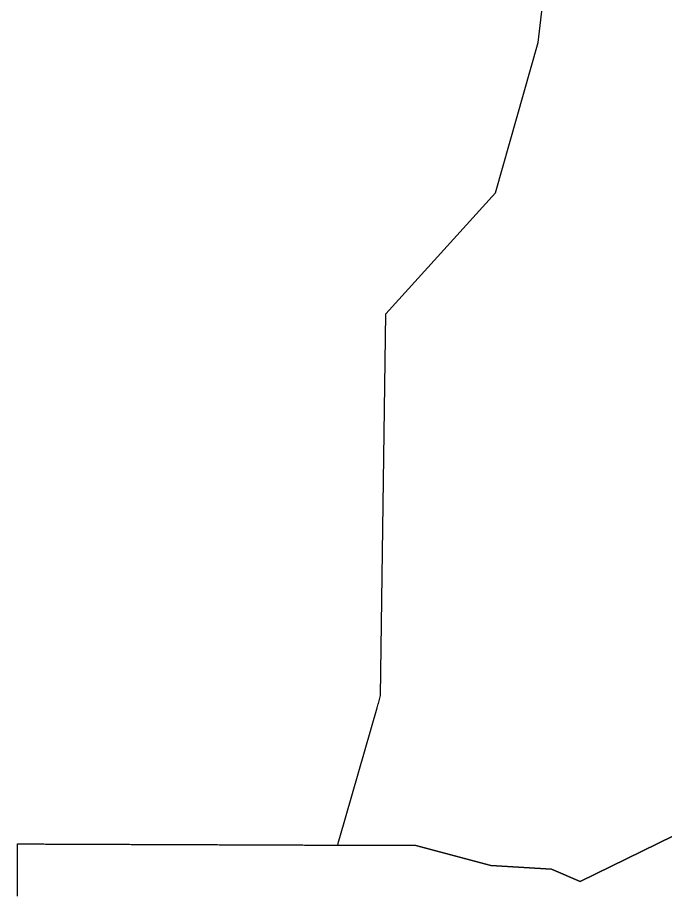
# Model space of a CAD drawing. Header units: inches. Extents: x 130170 to 284068, y 377793 to 804530.
# Drawn here: x 187300 to 190995, y 708962 to 713964 of the extents above; entities that cross this region are included whole.
import ezdxf

# ---------------------------------------------------------------- set-up
doc = ezdxf.new("R2010")
doc.units = ezdxf.units.IN
doc.header["$MEASUREMENT"] = 0
doc.layers.add('muni_il', color=7, linetype='Continuous')

msp = doc.modelspace()

# ---------------------------------------------------------------- linework, layer by layer
at = {"layer": 'muni_il'}
for points in [[(191216.1, 709381.2), (190507.9, 709036.7), (190345, 709106.2), (189998.4, 709127.6), (189571.8, 709241.6), (189571.8, 709241.6), (189125.8, 709243.3), (189125.8, 709243.3), (189131, 709261.4), (189138.4, 709287.3), (189350.3, 710026), (189357.2, 710049.9), (189357.4, 710050.8), (189370.5, 710096.2), (189400, 712273.1), (190024.7, 712963.4), (190268.4, 713821.5), (190422.5, 715136.3)], [(187300.1, 708952.3), (187300.1, 708962.3), (187300.1, 708972.2), (187300.1, 708982.1), (187300.1, 708992.1), (187300.1, 709002), (187300.1, 709011.9), (187300.1, 709021.9), (187300.1, 709031.8), (187300.1, 709041.7), (187300.1, 709051.7), (187300.1, 709061.6), (187300.1, 709071.5), (187300.1, 709081.5), (187300.1, 709091.4), (187300.1, 709101.3), (187300.1, 709111.3), (187300.1, 709121.2), (187300.1, 709131.1), (187300.1, 709141.1), (187300.1, 709151), (187300.1, 709160.9), (187300.1, 709170.9), (187300.1, 709180.8), (187300.1, 709190.7), (187300.1, 709200.7), (187300.1, 709210.6), (187300.1, 709220.5), (187300.1, 709230.5), (187300.1, 709240.4), (187300.1, 709250.3), (187310.1, 709250.3), (187320.1, 709250.3), (187330, 709250.2), (187340, 709250.2), (187350, 709250.1), (187359.9, 709250.1), (187369.9, 709250.1), (187379.9, 709250), (187389.9, 709250), (187399.8, 709250), (187409.8, 709249.9), (187419.8, 709249.9), (187429.7, 709249.8), (187439.7, 709249.8), (187449.7, 709249.8), (187459.7, 709249.7), (187469.6, 709249.7), (187479.6, 709249.7), (187489.6, 709249.6), (187499.5, 709249.6), (187509.5, 709249.5), (187519.5, 709249.5), (187529.4, 709249.5), (187539.4, 709249.4), (187549.4, 709249.4), (187559.4, 709249.3), (187569.3, 709249.3), (187579.3, 709249.3), (187589.3, 709249.2), (187599.2, 709249.2), (187609.2, 709249.2), (187619.2, 709249.1), (187629.2, 709249.1), (187639.1, 709249), (187649.1, 709249), (187659.1, 709249), (187669, 709248.9), (187679, 709248.9), (187689, 709248.8), (187698.9, 709248.8), (187708.9, 709248.8), (187718.9, 709248.7), (187728.9, 709248.7), (187738.8, 709248.7), (187748.8, 709248.6), (187758.8, 709248.6), (187768.7, 709248.5), (187778.7, 709248.5), (187788.7, 709248.5), (187798.7, 709248.4), (187808.6, 709248.4), (187818.6, 709248.3), (187828.6, 709248.3), (187838.5, 709248.3), (187848.5, 709248.2), (187858.5, 709248.2), (187868.4, 709248.2), (187878.4, 709248.1), (187888.4, 709248.1), (187898.4, 709248), (187908.3, 709248), (187918.3, 709248), (187928.3, 709247.9), (187938.2, 709247.9), (187948.2, 709247.8), (187958.2, 709247.8), (187968.2, 709247.8), (187978.1, 709247.7), (187988.1, 709247.7), (187998.1, 709247.7), (188008, 709247.6), (188018, 709247.6), (188028, 709247.5), (188037.9, 709247.5), (188047.9, 709247.5), (188057.9, 709247.4), (188067.9, 709247.4), (188077.8, 709247.3), (188087.8, 709247.3), (188097.8, 709247.3), (188107.7, 709247.2), (188117.7, 709247.2), (188127.7, 709247.2), (188137.7, 709247.1), (188145.6, 709247.1), (188153.5, 709247.1), (188161.4, 709247), (188171.4, 709247), (188181.3, 709246.9), (188191.3, 709246.9), (188201.2, 709246.9), (188211.2, 709246.8), (188221.1, 709246.8), (188231, 709246.8), (188241, 709246.7), (188250.9, 709246.7), (188260.9, 709246.6), (188270.8, 709246.6), (188280.7, 709246.6), (188290.7, 709246.5), (188300.6, 709246.5), (188310.6, 709246.5), (188320.5, 709246.4), (188330.5, 709246.4), (188340.4, 709246.3), (188350.3, 709246.3), (188360.3, 709246.3), (188370.2, 709246.2), (188380.2, 709246.2), (188390.1, 709246.1), (188400, 709246.1), (188410, 709246.1), (188419.9, 709246), (188429.9, 709246), (188439.8, 709246), (188449.8, 709245.9), (188459.7, 709245.9), (188469.6, 709245.8), (188479.6, 709245.8), (188489.5, 709245.8), (188499.5, 709245.7), (188509.4, 709245.7), (188519.3, 709245.6), (188529.3, 709245.6), (188539.2, 709245.6), (188549.2, 709245.5), (188559.1, 709245.5), (188569.1, 709245.5), (188579, 709245.4), (188588.9, 709245.4), (188598.9, 709245.3), (188608.8, 709245.3), (188618.8, 709245.3), (188628.7, 709245.2), (188638.7, 709245.2), (188648.6, 709245.2), (188658.5, 709245.1), (188668.5, 709245.1), (188678.4, 709245), (188688.4, 709245), (188698.3, 709245), (188708.2, 709244.9), (188718.2, 709244.9), (188728.1, 709244.8), (188738.1, 709244.8), (188748, 709244.8), (188758, 709244.7), (188767.9, 709244.7), (188777.8, 709244.7), (188787.8, 709244.6), (188797.7, 709244.6), (188807.7, 709244.5), (188817.6, 709244.5), (188827.5, 709244.5), (188837.5, 709244.4), (188847.4, 709244.4), (188857.4, 709244.3), (188867.3, 709244.3), (188877.3, 709244.3), (188887.2, 709244.2), (188897.1, 709244.2), (188907.1, 709244.2), (188917, 709244.1), (188927, 709244.1), (188936.9, 709244), (188946.8, 709244), (188956.8, 709244), (188966.7, 709243.9), (188976.7, 709243.9), (188986.6, 709243.8), (188996.6, 709243.8), (189006.5, 709243.8), (189016.4, 709243.7), (189026.4, 709243.7), (189036.3, 709243.7), (189046.3, 709243.6), (189056.2, 709243.6), (189066.1, 709243.5), (189076.1, 709243.5), (189086, 709243.5), (189096, 709243.4), (189105.9, 709243.4), (189115.9, 709243.4), (189125.8, 709243.3), (189125.8, 709243.3), (189571.8, 709241.6), (189571.8, 709241.6), (189998.4, 709127.6), (190345, 709106.2), (190507.9, 709036.7), (191216.1, 709381.2)]]:
    msp.add_lwpolyline(points, dxfattribs=at)

doc.saveas('drawing.dxf')
